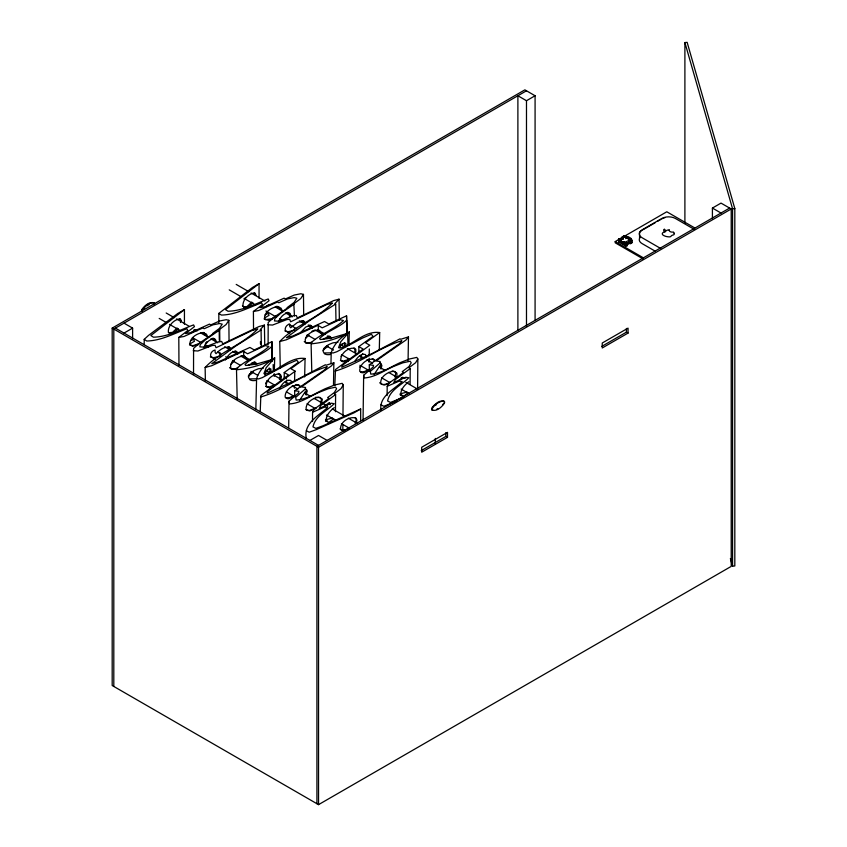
<?xml version="1.0" encoding="UTF-8"?>
<svg xmlns="http://www.w3.org/2000/svg" width="847" height="847" viewBox="0 0 847 847"><rect width="100%" height="100%" fill="white"/><g stroke="black" fill="none" stroke-linecap="round" stroke-linejoin="round"><path stroke-width="1.27" d="M184.434 324.189L184.445 309.642L177.806 313.475L148.627 335.306L144.202 339.361L144.212 344.634M259.044 298.26L259.055 283.703L252.417 287.535L218.822 313.422L218.833 322.654M306.318 438.661C303.162 423.553 318.176 415.993 327.577 407.534L324.57 407.047L312.564 412.245L312.511 421.478M380.938 410.075C379.054 396.152 393.76 389.747 402.198 381.595L399.191 381.108L387.185 386.306L387.121 395.538M335.465 411.716L335.603 394.511L334.279 393.749L341.002 388.657L343.247 384.866L342.156 383.342L334.83 384.94L325.417 388.635C315.942 392.86 306.762 399.477 296.175 400.08L295.667 397.37L305.238 389.048L305.555 387.471L301.32 386.91L331.421 365.904L333.856 362.812L326.106 365.226L325.417 364.75L297.371 379.498L267.133 393.209L267.493 391.663L270.182 389.398L295.19 371.187L290.87 368.689L305.079 358.472L304.645 376.968M410.096 384.453L410.213 368.572L408.889 367.81L415.623 362.717L417.857 358.927L416.777 357.402L409.45 359.001L400.038 362.696C390.552 366.92 381.383 373.538 370.785 374.141L370.287 371.441L379.848 363.109L380.176 361.531L375.941 360.97L406.041 339.975L408.476 336.873L400.726 339.287L400.028 338.811L371.981 353.57L341.754 367.27L342.114 365.724L344.803 363.458L369.8 345.248L365.491 342.76L379.689 332.532L379.297 349.716M342.823 431.123L342.887 424.516M342.971 415.263L343.247 384.866M417.592 389.324L417.857 358.927M288.679 427.576L289.028 401.203L298.599 392.87L298.927 391.303L294.682 390.742L294.682 396.692L295.296 395.443M363.056 420.101L363.649 375.274L373.209 366.942L373.538 365.364L369.303 364.803L369.303 370.753M333.485 385.269L333.856 362.812M408.074 360.653L408.476 336.873M260.22 411.557L260.855 395.496L288.552 375.009L284.232 372.521L298.44 362.304L296.778 360.24L288.044 363.924L262.252 377.667L258.43 378.948L256.609 378.556C259.415 369.61 266.879 362.675 274.693 357.847L274.322 371.018M334.84 385.618L335.476 369.557L363.162 349.08L358.853 346.582L373.051 336.365L371.399 334.3L362.664 337.985L336.862 351.727L333.051 353.008L331.23 352.617C334.036 343.681 341.5 336.735 349.313 331.908L348.943 345.089M294.428 388.148L294.481 385.512M294.597 380.218L294.788 370.954M369.038 362.22L369.123 358.249M369.186 355.602L369.324 348.985M255.847 408.921L256.609 378.556M330.965 363.183L331.23 352.617M274.174 376.29L274.248 373.654M623.456 241.84L623.784 242.793M624.652 242.803L624.324 241.84M271.273 372.532L270.786 368.879C267.387 368.085 265.227 372.426 264.963 375.253M345.894 346.592L345.894 343.702L344.634 342.707L341.002 345.078L340.219 347.048M312.564 412.245L314.216 409.217L328.964 398.344L327.641 397.582L334.364 392.489L336.608 388.699L335.518 387.174L328.191 388.773L318.779 392.468C309.303 396.692 300.134 403.31 289.536 403.913L289.028 401.203M387.185 386.306L388.837 383.278L403.574 372.405L402.251 371.642L408.985 366.55L411.229 362.76L410.139 361.235L402.812 362.834L393.4 366.529C383.924 370.753 374.745 377.37 364.157 377.974L363.649 375.274M289.526 316.45L289.526 313.559L287.842 312.321L286.942 312.702M286.858 379.795L285.968 383.225M381.086 366.91L380.409 363.151M344.475 345.777L344.475 342.887M629.565 239.87L626.039 237.531A1.652 0.953 0 0 0 623.985 237.393L623 237.965A1.546 0.889 0 0 0 623.254 239.023C619.528 238.494 619.326 241.226 624.461 242.39C627.648 241.289 633.196 237.689 627.458 243.269M193.529 374.512L193.582 348.424L199.119 343.342L213.052 333.824L212.565 333.538L219.447 328.392L222.221 324.157L219.585 323.533L213.01 324.825L204.191 328.71L202.867 327.948L184.043 336.46L178.802 337.413L178.971 365.195M268.097 344.613L268.203 322.485L273.74 317.413L287.673 307.885L287.186 307.609L294.068 302.453L296.842 298.218L294.205 297.593L287.631 298.885L278.811 302.771L277.488 302.008L258.653 310.521L253.412 311.474L253.528 329.991M354.766 351.717L355.02 350.129L354.025 347.916M180.496 322.516L180.75 320.928L179.755 318.716M355.793 352.31L355.793 349.419L355.02 348.488C348.583 346.667 340.229 353.697 340.801 360.314L342.855 361.764L346.349 361.362M396.925 376.057L396.925 373.178L393.4 371.304C387.608 371.822 380.017 376.915 380.737 383.373L381.552 384.326L384.57 384.951L388.572 383.702M305.555 391.335L299.51 400.398M380.176 365.396L374.13 374.459M360.589 357.286L361.256 355.465M305.788 394.66L306.709 391.25L305.788 389.091M306.349 394.988L307.027 390.287L305.259 388.995M380.959 369.048L381.881 365.629L380.959 363.469L379.869 363.056M269.166 373.516L270.087 370.107L269.166 367.947M279.415 379.435L280.399 376.057L279.415 373.855L278.24 373.4M355.984 423.638L356.979 420.271L355.984 418.058C349.388 415.972 339.859 421.944 340.6 429.217L341.405 430.16M265.598 383.765L266.202 382.346M280.399 380.007L281.437 376.661L280.399 374.427C273.973 372.595 265.609 379.636 266.18 386.253L266.974 387.195L269.526 387.746L273.719 386.412M320.42 403.108L321.479 399.784L320.42 397.529L315.518 397.338M395.03 377.169L395.835 372.542L395.03 371.589L392.119 371.028M203.894 347.588C205.62 343.289 210.194 337.667 215.318 339.245L216.25 341.426M278.515 321.659C280.241 317.35 284.814 311.728 289.928 313.316L290.87 315.486M622.217 238.759L622.217 236.885L622.947 237.308L619.559 239.256L618.702 238.939L618.966 241.353L625.001 244.836L629.999 241.956M321.468 403.723L322.315 399.106L318.779 397.243C312.988 397.762 305.407 402.854 306.116 409.313L306.942 410.266L309.949 410.89L316.026 408.402M355.147 423.161L356.322 419.9L355.147 417.582M279.394 388.784C281.49 384.792 285.64 378.99 290.828 380.451L291.76 382.622M225.366 359.986C227.525 356.1 231.75 350.086 236.874 351.696L237.816 353.877M623.784 241.808C624.747 245.937 621.92 240.919 623.816 242.644M443.817 403.087L442.515 404.972M184.445 309.642L150.84 335.528L153.423 337.18C167.801 336.884 180.453 329.758 193.592 324.909L194.45 326.646L185.44 333.58L190.681 332.627L209.505 324.115L210.829 324.877L219.648 320.992L226.223 319.7L228.859 320.325L226.085 324.56L219.204 329.705L219.309 340.282M259.055 283.703L225.461 309.589L228.044 311.241C242.411 310.944 255.074 303.829 268.213 298.97L269.06 300.706L260.05 307.641L265.291 306.688L284.126 298.176L285.45 298.938L294.269 295.052L300.844 293.761L303.48 294.385L300.706 298.62L293.814 303.777L294.438 315.952M355.041 360.917C357.254 357.741 361.044 353.008 365.438 354.512L366.37 356.682M301.024 332.13L305.682 327.09L310.351 325.322M144.414 308.223L144.837 307.641M244.158 299.298L245.577 297.445M266.382 382.177L267.716 380.515M341.002 356.238L342.336 354.575M177.161 328.001L172.502 332.405L168.458 332.712M178.336 328.678C176.218 331.039 171.221 335.624 168.362 332.172C167.738 325.915 173.635 319.838 179.606 318.853L180.591 319.203L181.406 321.309M251.781 302.061L247.112 306.466L244.158 307.186M252.957 302.739L249.558 305.831L246.128 307.419L244.709 307.503L242.39 305.894M274.693 357.847L266.202 367.64L263.946 373.612L265.757 374.003C279.468 370.266 290.002 356.534 305.079 358.472M349.313 331.908L340.812 341.701L338.556 347.683L340.378 348.075C354.078 344.327 364.612 330.595 379.689 332.532M205.376 380.695L205.133 367.471C220.146 351.473 242.644 344.708 257.784 328.954L252.417 330.362L216.049 347.736L215.074 345.29L212.343 345.481L197.923 350.997L193.232 350.711M280.251 367.979L279.754 341.532C294.767 325.534 317.254 318.768 332.395 303.014L327.037 304.422L290.659 321.796L289.695 319.351L286.964 319.541L272.533 325.057L267.853 324.772M234.354 361.023L231.062 364.178M308.975 335.084L305.682 338.239M264.74 344.93L264.412 325.121L260.241 329.589L261.067 329.991L261.363 347.175M339.382 320.314L339.033 299.182L334.861 303.66L335.677 304.052L335.984 321.235M178.802 337.413L187.812 330.478L186.954 328.742C173.815 333.591 161.163 340.716 146.785 341.013L144.202 339.361M205.376 343.247L207.028 341.574M253.412 311.474L262.432 304.539L261.575 302.803C248.436 307.652 235.773 314.777 221.406 315.073L218.822 313.422M333.771 418.651L329.324 422.081L327.98 422.198L326.222 420.917C325.619 415.517 330.235 410.689 334.216 407.651M408.381 392.712L403.945 396.142L402.59 396.258L400.843 394.977C400.239 389.578 404.845 384.75 408.836 381.711M629.416 242.115L629.512 239.987M618.702 240.813L618.818 241.956L625.838 245.979L627.299 245.598L627.299 243.301L626.06 242.613L625.001 243.216L625.001 244.836M237.202 399.053L236.472 368.667C246.159 359.837 259.129 355.38 268.87 346.529L265.302 345.565L247.599 353.771L243.28 351.283L211.739 365.713L205.133 367.471M311.791 371.801L311.082 342.728C320.769 333.898 333.75 329.441 343.49 320.59L339.922 319.626L322.209 327.831L317.9 325.343L286.36 339.774L279.754 341.532M253.56 372.108L248.245 376.142M328.181 346.169L322.855 350.203M231.909 362.241L233.624 360.6M306.529 336.312L308.244 334.66M252.681 371.6L249.071 374.575M327.302 345.661L323.692 348.636M323.956 406.676L327.228 404.104L330.266 403.437M398.577 380.737L401.838 378.164L405.957 377.9M435.453 405.501L436.11 404.898M627.691 244.529L629.956 243.227L630.676 243.65L632.116 242.21M294.682 390.742L324.782 369.737L327.228 366.645C303.702 373.696 284.147 390.202 260.505 397.042M369.303 364.803L399.403 343.808L401.838 340.706C378.323 347.757 358.757 364.263 335.116 371.102M191.475 332.585L194.45 330.372L194.048 329.61M266.085 306.646L269.06 304.433M359.615 366.984L361.351 365.565M276.027 316.058L271.834 318.694L265.704 319.626M248.245 365.364L253.56 362.442L255.116 362.442L257.075 363.839M322.855 339.425L328.181 336.513L329.737 336.503L331.696 337.9M335.603 394.511L320.854 405.385L319.203 408.413L331.209 403.214L334.216 403.701C326.868 411.113 315.306 415.75 312.977 426.888L315.836 428.381L322.855 425.829L360.663 408.985L360.674 420.853M410.213 368.572L395.475 379.445L393.823 382.473L405.829 377.275L408.836 377.762C401.489 385.173 389.916 389.811 387.587 400.959L390.446 402.452L403.172 397.381M146.764 305.883L149.093 304.581M620.809 241.247L620.787 242.284L620.819 239.225M219.204 329.705L219.691 329.991L205.757 339.509L200.22 344.591L199.871 346.878L204.55 347.164L218.981 341.648L221.713 341.457L222.687 343.903L259.055 326.529L264.412 325.121M294.311 304.052L280.378 313.581L274.841 318.652L274.492 320.939L279.171 321.225L293.602 315.709L296.323 315.518L297.297 317.964L333.676 300.59L339.033 299.182M625.774 238.674L626.039 236.271L631.534 239.32L629.459 240.643L630.676 241.353L632.286 240.273L625.404 236.027L619.898 239.119L619.898 240.813L618.966 241.353M632.042 242.867L632.042 240.559M261.067 329.991L235.508 346.19L211.771 363.638L218.378 361.881L249.918 347.45L254.238 349.938L271.94 341.733L272.321 358.895M335.677 304.052L310.129 320.251L286.392 337.699L292.988 335.941L324.539 321.511L328.848 323.999L346.561 315.804L346.942 332.956M294.745 396.121L288.806 398.683L287.186 398.651L285.164 397.211C284.476 390.467 293.03 383.532 299.499 385.459L300.283 386.391M369.366 370.192L363.427 372.744L361.807 372.712L359.774 371.272C359.096 364.528 367.651 357.593 374.12 359.52L374.903 360.451M274.788 384.602L269.579 386.941L265.757 386.412M712.412 218.611L712.412 208.066L721.009 203.1L731.215 208.987L731.215 566.389L318.536 804.65L112.185 685.519L112.185 328.117L524.875 89.856L535.082 95.753L535.082 319.954M526.485 90.788L113.805 329.049L113.805 686.451M124.011 333.083L132.608 328.117L132.608 338.673M517.888 330.499L517.888 95.753L526.485 100.719L535.082 95.753M622.217 236.885L624.186 235.752L629.003 238.61M643.244 258.991L615.208 242.803L615.208 241.564L666.79 211.782L694.826 227.97M619.898 239.119L625.213 236.429M618.966 240.167L625.404 236.027M643.148 229.653L655.25 222.666M657.441 221.395L660.745 219.489M628.898 238.145L626.992 237.329L627.511 237.107A3.388 1.969 -59.6 0 1 629.448 237.573M625.774 236.429L629.988 238.547L629.956 243.227M629.988 240.792L629.713 238.706M625.001 243.216L626.515 243.714L629.956 242.242L627.691 243.544M360.663 408.985L354.025 412.817L316.217 429.662L309.197 432.214L306.339 430.721M309.938 440.429L318.536 435.464L327.133 440.429M729.606 208.066L316.916 446.327L316.916 803.718M112.185 328.117L318.536 447.248L731.215 208.987M421.213 450.636L445.882 436.396L447.502 437.327L447.502 432.362L421.7 447.258L421.7 452.213L447.502 437.327M601.762 346.402L626.431 332.151L628.051 333.083L628.051 328.128L602.249 343.014L602.249 347.979L628.051 333.083M199.437 343.49L192.883 345.692L189.495 344.856M629.977 241.808L629.342 242.168L629.342 240.156M315.518 408.116L309.282 410.499L305.968 409.704M390.139 382.177C387.206 384.051 382.336 386.116 379.668 382.759M311.971 331.219L314.544 330.161M293.888 395.634L289.568 397.603L285.82 397.857M368.509 369.694L364.189 371.664L360.441 371.918M436.554 409.387L437.857 408.709M347.969 345.205L347.641 333.337C336.598 339.245 324.179 342.474 311.76 343.776L311.082 342.728M293.602 330.372L288.255 331.738L284.963 330.965M190.543 340.78L193.592 339.276L194.45 341.246L189.876 343.967M265.164 314.84L268.213 313.337L269.06 315.306L264.497 318.027M396.534 401.213L383.818 406.285L380.949 404.792M347.355 359.901L343.236 361.097L340.378 360.473M347.863 429.207L342.146 430.371M197.933 345.047L192.428 346.201L189.908 344.613C189.315 338.154 196.991 333.072 202.867 332.723L206.403 334.11L207.547 336.397M272.554 319.118L268.478 320.325L264.116 318.927M625.478 244.402L624.377 244.36L624.186 241.946M237.795 368.064L233.571 369.186L230.469 368.509L229.622 367.534M311.971 342.294L306.423 343.141L304.232 341.606M401.234 377.815L402.865 377.233M347.641 333.337L330.669 338.249L320.325 339.552L319.647 338.493C327.429 330.806 338.705 327.969 346.603 320.335L346.561 315.804M331.029 352.871L324.983 352.945M256.408 378.81L250.373 378.884M344.951 430.636L342.686 430.689L339.996 428.868M310.965 343.331L305.958 343.077C302.368 336.757 312.183 330.425 317.9 330.118L325.206 334.163M236.345 369.271L231.347 369.017C227.748 362.696 237.562 356.365 243.28 356.058L250.585 360.102M400.059 393.897L407.227 392.045M325.449 419.837L332.606 417.984M221.162 356.036L213.635 357.678L210.352 356.894M684.895 223.237L684.895 42.562L687.15 42.35L734.815 208.563L734.815 565.965L732.56 566.177L730.379 558.565M684.895 42.562L732.56 208.775L734.815 208.563M359.53 351.314L358.853 351.367L358.853 346.582M284.232 372.521L284.232 377.307L284.92 377.254M328.255 403.172L328.964 403.119M338.027 342.188L332.987 342.855L329.187 344.38A10.228 7.39 -42.2 0 0 324.401 348.149L323.088 351.336L324.401 353.728A10.228 7.39 -42.2 0 0 329.187 354.607L330.383 354.544M263.406 368.127L258.377 368.784L254.566 370.319A10.228 7.39 -42.2 0 0 249.791 374.088L248.478 377.275L249.791 379.668A10.228 7.39 -42.2 0 0 254.566 380.547L255.773 380.483M362.431 353.887L362.77 353.623M212.322 338.641L213.052 338.599L212.565 338.324M308.244 325.004L311.484 325.756L312.437 327.937M327.302 336.005L329.949 336.418L330.912 338.609M303.279 321.235L297.551 322.389L290.659 327.747L289.769 326.55L289.695 324.062C286.773 324.623 284.412 327.81 285.418 330.732L289.769 333.591M276.027 306.392L277.71 306.466M241.914 355.719L243.618 355.804M295.91 384.496L298.864 385.089L299.912 387.323M301.013 320.822L302.718 320.907L305.375 322.707M153.709 302.686C149.061 302.665 144.763 306.095 142.328 309.864A1.863 1.08 -60 0 0 142.052 311.315M443.775 401.139C439.138 401.118 434.829 404.548 432.394 408.307A1.863 1.08 -60 0 0 432.394 410.255L433.198 410.35M400.366 395.189L402.198 395.358L400.197 394.617M325.746 421.128L327.577 421.298L325.576 420.557M243.83 307.165L242.983 306.233C242.358 299.976 248.245 293.898 254.227 292.914L255.201 293.263L256.027 295.37M213.232 338.26L214.259 338.641L215.138 340.78M235.095 350.891L236.228 351.325L237.181 353.506M254.185 361.902L255.328 362.347L256.302 364.549M372.235 358.652L373.485 359.149L374.533 361.394M244.232 356.058L244.91 356.333M203.089 332.405L204.392 332.945L205.482 335.2M228.097 346.847L229.389 347.376L230.469 349.631M318.239 329.864L319.52 330.394L320.6 332.649M625.679 243.618L625.679 245.916M712.412 208.066L721.009 213.02M694.085 229.262L675.387 218.462A9.571 5.527 0 0 0 661.846 218.462L642.047 229.897A9.571 5.527 0 0 0 642.047 237.711L660.745 248.51M655.25 251.199L642.047 243.576A9.571 5.527 0 0 1 639.972 237.552M629.988 239.182L630.994 239.765M619.898 240.813L620.152 239.267M626.568 245.185L627.299 245.598M615.208 241.564L643.244 257.753M236.207 284.412L248.817 291.686M251.104 293.009L264.857 300.95M275.18 306.91L283.194 311.537M285.492 312.861L292.363 316.831M299.245 320.801L304.973 324.105M308.414 326.095L311.844 328.075M315.285 330.065L323.31 334.692M327.895 337.339L330.182 338.662M340.494 344.623L343.935 346.603M347.376 348.593L356.545 353.887M359.986 355.867L363.416 357.847M366.857 359.837L372.585 363.141M379.467 367.111L385.194 370.425M388.635 372.405L396.65 377.042M405.819 382.336L417.285 388.953M229.23 289.843L240.686 296.461M244.127 298.44L255.593 305.058M265.905 311.008L276.217 316.969M279.658 318.948L281.945 320.272M288.827 324.242L296.842 328.88M307.154 334.83L315.179 339.467M326.646 346.084L333.517 350.055M341.542 354.681L349.557 359.308M359.88 365.269L370.192 371.219M381.648 377.836L389.673 382.473M401.129 389.091L409.154 393.717M284.232 377.307L286.191 378.429M166.181 312.998L174.196 317.625M176.494 318.948L189.093 326.222M194.831 329.536L197.118 330.859M200.559 332.839L208.584 337.477M210.871 338.8L217.753 342.77M224.624 346.741L230.352 350.044M232.65 351.367L237.234 354.014M240.664 356.005L248.69 360.631M252.131 362.622L255.572 364.602M265.884 370.552L270.468 373.199M273.899 375.189L281.924 379.816M285.365 381.806L288.806 383.786M292.236 385.777L297.975 389.08M304.846 393.05L310.574 396.364M314.015 398.344L327.768 406.285M332.352 408.932L344.951 416.205M348.392 418.196L357.561 423.489M159.194 318.419L166.076 322.389M169.506 324.38L179.829 330.33M192.428 337.614L201.597 342.908M205.038 344.888L208.478 346.878M217.647 352.172L221.078 354.152M225.662 356.799L227.959 358.122M232.544 360.769L240.569 365.406M250.881 371.357L257.753 375.327M266.921 380.621L274.947 385.247M286.402 391.865L294.428 396.502M307.038 403.775L315.052 408.413M326.519 415.019L335.687 420.313M341.415 423.627L349.44 428.254M124.011 323.162L132.608 328.117M115.414 328.117L318.536 445.395M629.67 238.473L631.534 239.32M265.397 319.658L264.529 318.673C263.936 312.215 271.612 307.133 277.488 306.783L281.024 308.17L282.157 310.457M279.002 307.006L280.103 309.271M304.009 321.437L304.814 322.389M230.755 348.646L229.95 347.694C224.72 345.703 219.447 350.118 216.049 353.686L215.149 352.49L215.074 350.002C212.152 350.563 209.791 353.75 210.797 356.672L215.149 359.53M254.375 292.776L255.371 294.989M310.849 325.386L311.802 327.567M329.324 402.674L330.192 404.813M236.472 368.667L237.149 369.716C249.558 368.413 261.977 365.173 273.02 359.276L256.059 364.178L245.704 365.481L245.027 364.432C252.819 356.746 264.084 353.898 271.982 346.275L271.94 341.733M341.987 343.85L342.262 345.153M267.366 369.79L267.641 371.092M245.704 357.275L245.979 358.588M348.329 358.397L348.392 361.034M273.168 364.549L273.348 371.145M280.368 374.596L280.442 378.567M260.453 341.489L260.495 344.126M294.565 327.842L294.597 330.478M219.691 329.991L219.818 341.881M219.934 352.458L219.976 356.418M303.48 294.385L303.681 315.518M303.724 320.801L303.755 323.438M228.859 320.325L229.061 341.457M229.114 346.73L229.135 349.377M435.326 438.439L435.326 443.712M732.56 208.775L732.56 566.177M631.28 239.288L631.28 239.405A3.388 1.969 -59.6 0 0 629.152 238.081L629.025 238.505M630.676 241.353L630.676 243.65M626.759 243.618L626.759 245.916M626.431 328.435L626.431 332.151M626.039 236.271L626.039 236.906M626.06 242.613L626.06 243.915M621.137 239.098L621.137 240.23M620.957 239.15L620.957 240.294M620.703 239.299L620.671 242.21M620.523 239.489L620.502 242.02M618.818 240.072L618.818 241.956M618.702 238.939L618.691 241.85M618.522 239.15L618.596 241.744M526.485 100.719L526.485 326.233M445.882 432.669L445.882 436.396M318.536 447.248L318.536 804.65M318.303 325.566L318.303 330.351M243.682 351.505L243.682 356.28M639.972 237.16A9.571 5.527 0 0 0 639.57 237.848L639.57 232.766A9.571 5.527 0 0 1 642.047 230.289M661.846 218.854A9.571 5.527 0 0 1 662.788 218.378M663.826 217.975A9.571 5.527 0 0 1 664.948 217.658M669.035 229.929A3.515 2.033 0 0 0 665.678 231.316A2.001 1.154 0 0 1 664.419 232.046A3.123 1.81 0 0 0 662.29 233.825A4.023 2.319 0 0 0 663.349 235.307A8.417 4.86 0 0 0 669.405 236.874A1.694 0.974 0 0 0 671.025 236.228A3.674 2.128 0 0 1 673.238 234.947A1.45 0.836 0 0 0 674.074 234.503A2.297 1.323 0 0 0 674.244 233.92A9.063 5.23 0 0 0 674.117 233.253M669.31 229.95A3.081 1.779 0 0 0 670.284 231.676A3.081 1.779 0 0 0 673.386 232.004A6.924 4.002 0 0 1 674.096 233.243M622.873 239.278A1.546 0.889 0 0 1 623 239.098M443.817 401.15A1.863 1.08 -60 0 1 444.082 401.637M154.514 304.126A1.863 1.08 -60 0 0 154.239 302.982C149.506 301.045 144.371 305.883 141.83 309.579A1.863 1.08 -60 0 0 141.83 311.516M153.752 302.697A1.863 1.08 -60 0 1 153.752 304.645M618.829 239.415L619.443 239.468L618.861 239.373M623.657 236.271L624.313 236.313L623.657 236.271M625.859 243.047L626.42 243.089L625.88 243.004M625.859 245.344L626.42 245.397L625.88 245.312M432.436 407.121L431.896 408.032A1.863 1.08 -60 0 0 431.896 409.969C436.629 411.907 441.763 407.068 444.304 403.373A1.863 1.08 -60 0 0 444.304 401.436C439.879 399.466 435.199 403.998 432.436 407.121M346.91 333.549L346.603 320.335L346.899 333.57M272.321 360.811L271.982 346.275L272.31 360.833M664.292 229.293A3.155 1.821 0 0 0 664.736 231.686A2.869 1.662 0 0 0 664.292 229.293"/></g></svg>
